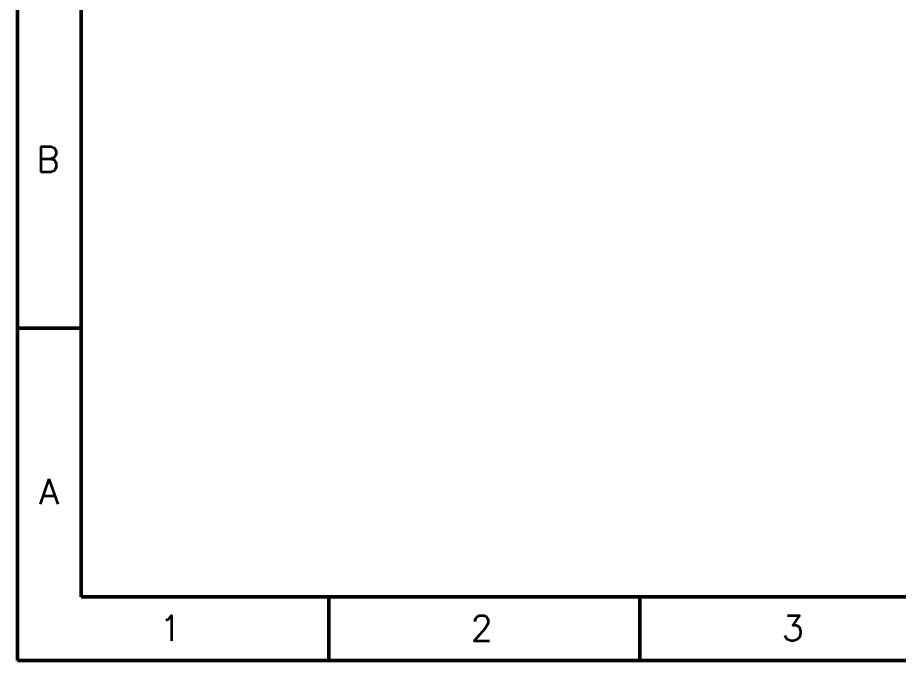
# Model space of a CAD drawing. Extents: x 20576 to 22412, y -9539 to -8232.
# Drawn here: x 20576 to 20922.4, y -9539.4 to -9286.5 of the extents above; entities that cross this region are included whole.
import ezdxf

# ---------------------------------------------------------------- set-up
doc = ezdxf.new("R2010")
doc.units = 0
doc.layers.add('Cotas', color=90, linetype='Continuous')
doc.layers.add('Peças Usinadas', color=120, linetype='Continuous', lineweight=50)
doc.styles.get("Standard").update_dxf_attribs({"font": 'romans.shx'})

msp = doc.modelspace()

# ---------------------------------------------------------------- linework, layer by layer
at = {"layer": 'Peças Usinadas'}
for p, q in [((20601.013, -9408.661), (20576.013, -9408.661)), ((20698.394, -9514.376), (20698.394, -9539.376)), ((20820.776, -9514.376), (20820.776, -9539.376))]:
    msp.add_line(p, q, dxfattribs=at)
at = {"layer": 'Peças Usinadas', "flags": 128}
for points in [[(20576.013, -9539.376), (22411.742, -9539.376), (22411.742, -8232.227), (20576.013, -8232.227)], [(20601.013, -9514.376), (22386.742, -9514.376), (22386.742, -8257.227), (20601.013, -8257.227)]]:
    msp.add_lwpolyline(points, close=True, dxfattribs=at)

# ---------------------------------------------------------------- texts
at = {"layer": 'Cotas'}
for s, p in [('B', (20583.49, -9347.263)), ('A', (20584.49, -9477.978)), ('1', (20631.875, -9531.683)), ('2', (20754.257, -9531.683)), ('3', (20876.639, -9531.683))]:
    msp.add_text(s, height=10, dxfattribs=at).set_placement(p)

doc.saveas('drawing.dxf')
